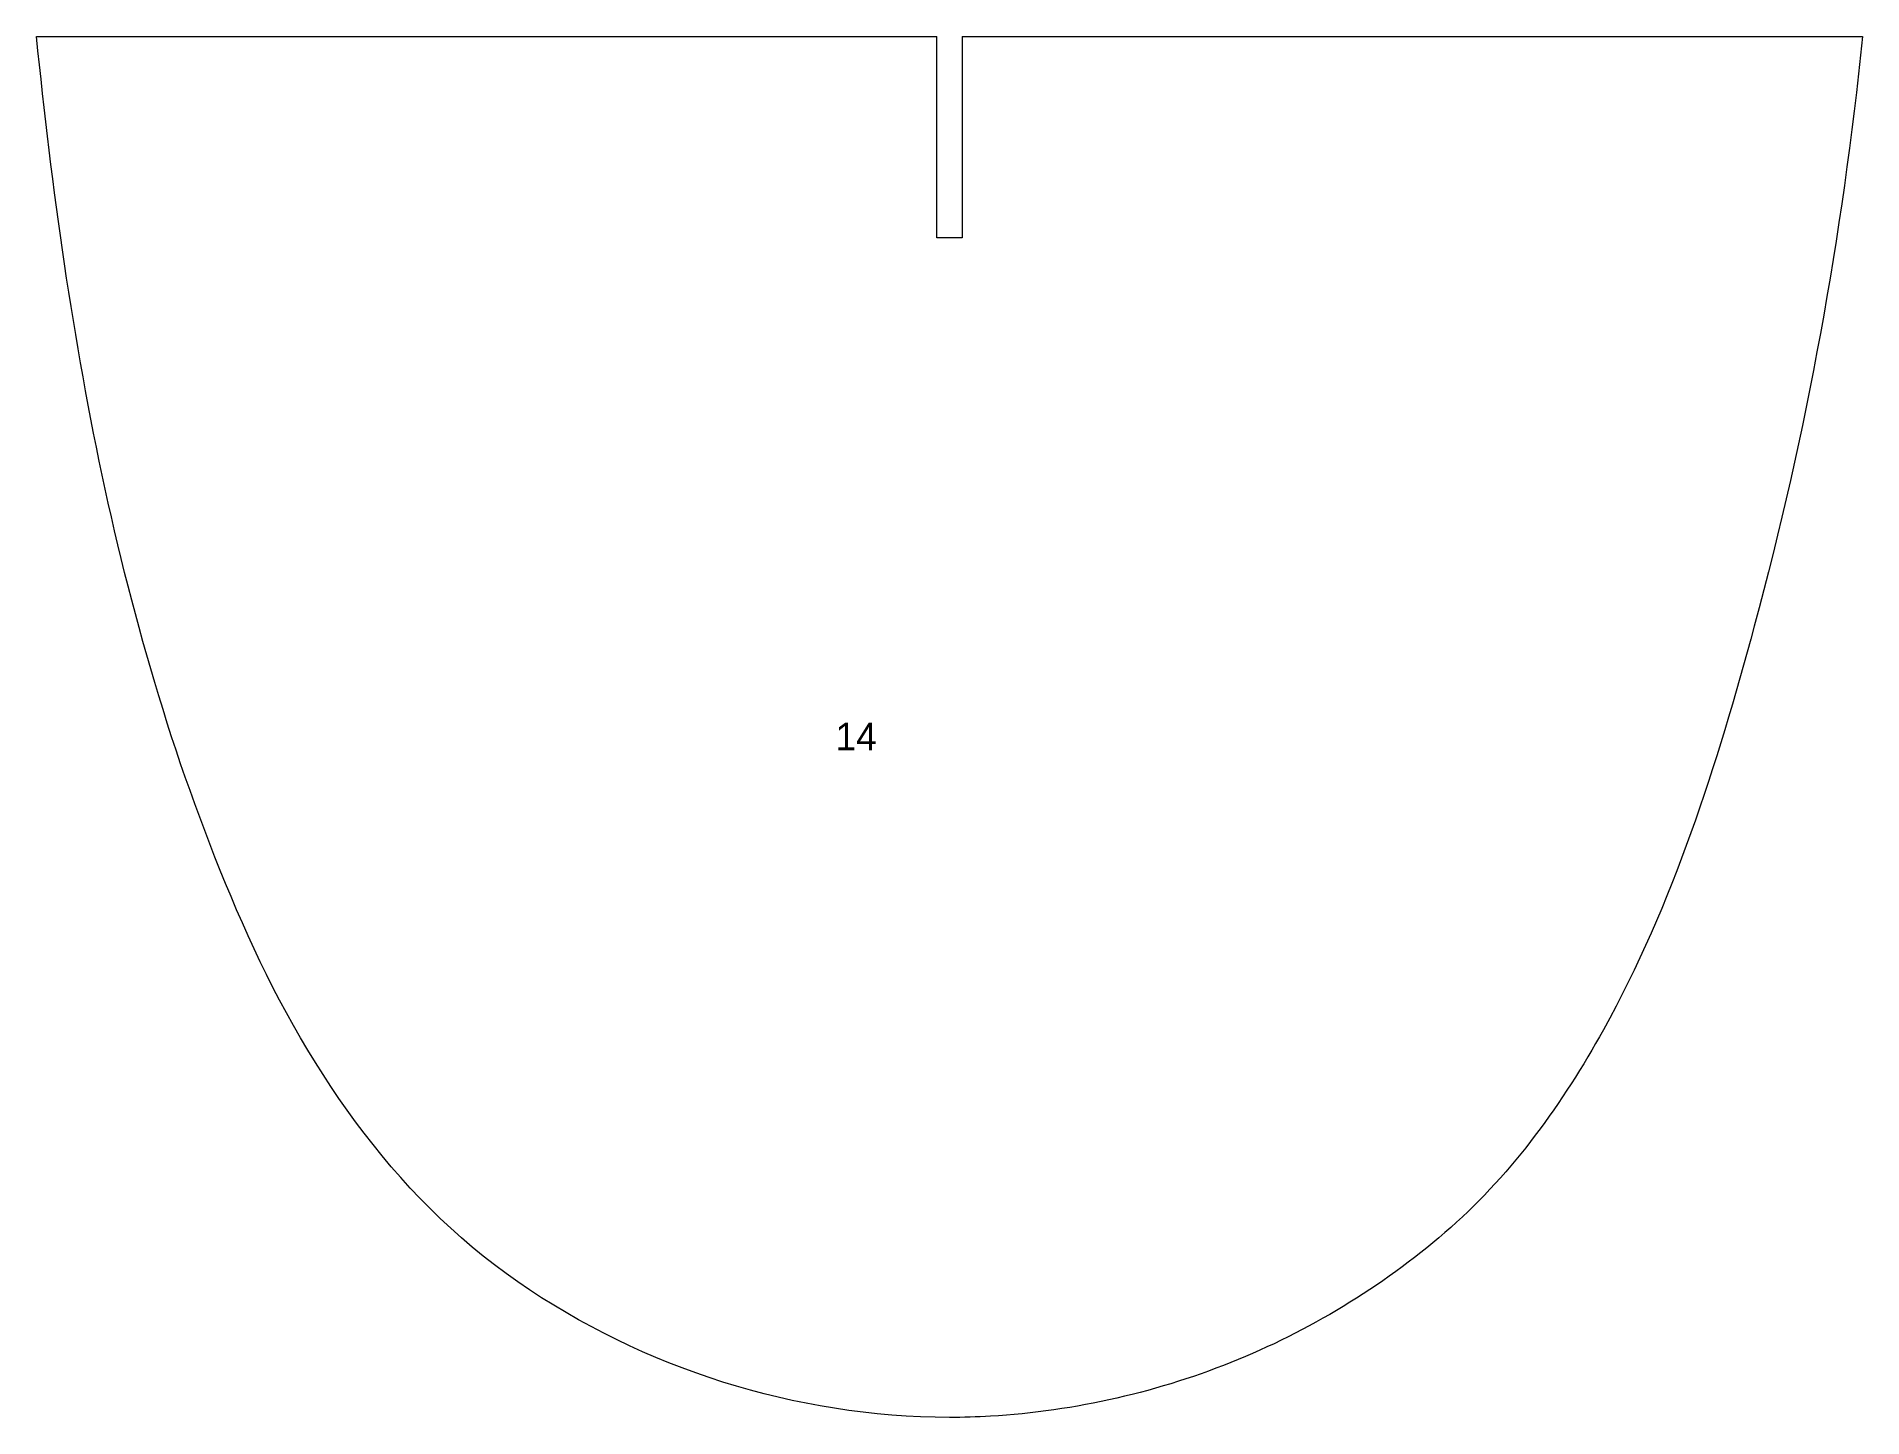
# Model space of a CAD drawing. Header units: inches. Extents: x -4.54 to 4.54, y -6.86 to 0.
import ezdxf

# ---------------------------------------------------------------- set-up
doc = ezdxf.new("R2010")
doc.units = ezdxf.units.IN
doc.header["$MEASUREMENT"] = 0

msp = doc.modelspace()

# ---------------------------------------------------------------- linework, layer by layer
at = {"color": 1, "linetype": 'Continuous', "lineweight": 0}
for p, q in [((-4.537, 0), (-0.0625, 0)), ((-0.0625, -1), (-0.0625, 0)), ((0.0625, 0), (4.537, 0)), ((0.0625, 0), (0.0625, -1)), ((0.0625, -1), (-0.0625, -1))]:
    msp.add_line(p, q, dxfattribs=at)
for points, knots in [([(0, -6.862), (-0.7688, -6.8586), (-1.5194, -6.6204), (-2.772, -5.7554), (-3.2109, -5.0957), (-4.1209, -3.0209), (-4.3838, -1.5079), (-4.537, 0)], [0, 0, 0, 0, 0.25, 0.25, 0.5, 0.5, 1, 1, 1, 1]), ([(4.537, 0), (4.4366, -0.9877), (4.2589, -1.9711), (3.9994, -2.9293), (3.8128, -3.6186), (3.5961, -4.3117), (3.2493, -4.9359), (3.0485, -5.2974), (2.8012, -5.6441), (2.4912, -5.9178), (2.1804, -6.1922), (1.8179, -6.416), (1.4346, -6.5741), (1.0456, -6.7345), (0.6241, -6.8311), (0.204, -6.8556), (0.1361, -6.8595), (0.068, -6.8617), (0, -6.862)], [0, 0, 0, 0, 0.0756471, 0.0756471, 0.0756471, 0.1301095, 0.1301095, 0.1301095, 0.1616512, 0.1616512, 0.1616512, 0.1931513, 0.1931513, 0.1931513, 0.2251283, 0.2251283, 0.2251283, 0.2302285, 0.2302285, 0.2302285, 0.2302285])]:
    msp.add_open_spline(points, degree=3, knots=knots, dxfattribs=at)

# ---------------------------------------------------------------- texts
at = {"color": 5, "linetype": 'Continuous', "lineweight": 0, "insert": (-0.5663, -3.4096), "char_height": 0.1378, "attachment_point": 1}
msp.add_mtext_dynamic_manual_height_columns('14', width=1.870601, gutter_width=0.689, heights=[0], dxfattribs=at)

doc.saveas('drawing.dxf')
